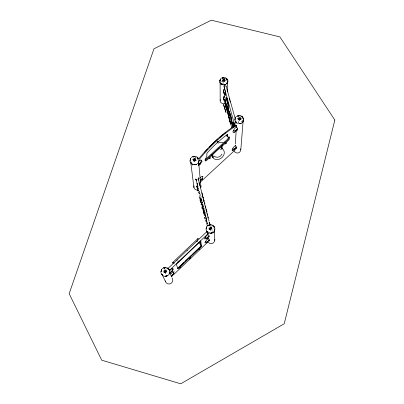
<?xml version="1.0" encoding="UTF-8"?>
<svg xmlns="http://www.w3.org/2000/svg" width="404" height="404" viewBox="0 0 404 404"><rect width="100%" height="100%" fill="white"/><g stroke="black" fill="none" stroke-linecap="round" stroke-linejoin="round"><path stroke-width="0.61" d="M198.819 165.665L198.546 163.226M222.175 148.652L221.634 148.137L221.296 148.445C221.756 149.081 221.746 146.389 221.644 146.056A1.197 0.298 -46.3 0 1 222.503 144.849M172.261 270.72L170.468 272.554L172.473 270.296L172.22 268.791A2.641 0.465 -44.3 0 0 170.569 269.756L169.715 270.569M222.129 148.879L222.185 146.576A1.197 0.298 -46.3 0 1 223.043 145.369L227.679 141.117A2.404 0.601 -46.4 0 0 229.411 138.693L229.462 137.299A2.414 0.606 -46.5 0 0 228.977 137.138A8.343 2.101 -46.7 0 1 228.225 137.214L228.083 137.173A8.343 2.101 -46.7 0 1 227.715 136.623L227.659 134.653A2.348 0.596 -46.5 0 0 226.487 135.128L225.018 136.229A36.304 8.898 -46 0 0 209.57 150.313L208.08 151.914A2.469 0.636 -46 0 0 206.803 153.939L206.904 155.666A8.519 2.187 -45.7 0 1 205.686 158.464A2.434 0.616 -45.9 0 0 205.207 159.509L205.293 160.802A2.419 0.611 -45.8 0 0 207.08 160.004L211.777 155.702A1.202 0.303 -46 0 1 212.656 155.313L212.736 157.459L213.075 157.277L212.524 156.494L212.181 156.808M166.382 275.518L166.377 276.078L166.872 275.801M172.422 269.19L172.559 269.695M223.407 98.702L223.437 96.819L223.968 96.369A4.54 2.303 -35.6 0 0 224.265 96.288A3.237 1.677 -18.2 0 0 224.579 96.233L225.366 99.404M223.468 91.657L223.503 89.688L224.043 89.213A4.651 2.328 -35.5 0 0 224.346 89.127A3.318 1.692 -18.2 0 0 224.669 89.072L225.114 90.521A2.429 0.263 77.3 0 1 225.558 93.147L225.573 93.445A2.419 0.263 77.3 0 1 225.583 94.996L224.336 94.374M173.407 269.66L173.377 269.18M171.074 275.619C172.079 276.185 174.624 273.407 173.432 272.049A2.575 0.439 -44.3 0 0 171.826 273.003L170.463 274.377M224.68 100.328L225.124 100.439L224.962 99.455L225.493 101.657L225.078 100.429L223.912 99.657L223.457 97.293M225.548 93.299C223.548 93.304 223.594 91.511 223.523 90.183M224.563 97.389L224.599 94.581M224.664 89.531L224.69 87.638M173.624 272.473L173.76 272.932M199.359 193.602L199.687 193.289M226.21 143.238C226.73 142.026 225.063 144.137 226.094 143.385M227.265 91.93L227.472 82.057M226.614 135.194L226.609 135.572A8.338 2.116 -46.7 0 0 226.982 136.123L227.119 136.163A8.338 2.116 -46.7 0 0 227.28 136.183M227.674 136.688L227.533 136.648A8.338 2.106 -46.7 0 1 227.164 136.097L227.205 134.244M228.911 136.774L228.866 138.173A2.404 0.601 -46.4 0 1 227.134 140.602L206.535 159.479A2.419 0.611 -45.8 0 1 205.01 160.459M197.738 186.012L198.127 186.426M225.26 104.454L225.644 105.964M226.912 110.125L226.513 108.555M234.956 126.003L235.184 121.629M236.35 146.97L236.375 146.839M237.476 129.876C238.875 126.179 233.123 134.083 237.128 129.346L237.269 129.053M208.585 237.092C208.767 237.815 209.681 234.704 208.701 236.375C208.02 237.305 206.267 239.001 205.106 237.719A2.586 0.455 -45 0 1 206.5 235.8L207.883 234.567A3.55 2.57 45.5 0 0 208.166 234.785A4.964 3.565 67 0 0 208.454 234.997L209.035 235.734M235.254 146.344L235.325 145.102M235.396 143.859L236.072 132.032M236.32 127.674L236.431 125.806L235.83 125.296L236.34 125.856M237.486 128.608L236.986 127.548A4.974 3.197 60.5 0 1 236.709 127.311A3.555 2.207 41.3 0 1 236.426 127.088L235.067 128.214A2.596 0.651 -46.8 0 0 233.593 130.436C233.608 131.633 236.35 130.411 235.33 130.83M236.259 148.51L236.396 147.197M223.473 91.45L223.574 92.056M223.412 98.505L223.508 99.096M200.167 181.497L200.177 180.007M198.137 191.678L198.44 192.859L199.061 193.097M235.264 118.554L235.093 118.781L235.588 117.2L235.138 119.246A4.287 1.222 47.8 0 1 235.305 119.301M227.169 135.724L227.164 136.097M219.998 80.911L220.417 79.007L219.968 80.431M240.809 149.803L243.168 120.458M206.722 227.659L206.055 228.927L206.833 226.503L206.252 228.457M190.501 160.206A4.368 0.869 47.6 0 0 190.35 160.136L190.814 158.05M225.225 93.39L224.77 93.279M209.322 239.759L208.772 239.067A4.848 3.485 67.4 0 1 208.479 238.845A3.464 2.515 45.8 0 1 208.201 238.633L206.853 239.84A2.52 0.429 -45 0 0 205.495 241.698C207.479 243.885 210.651 237.32 208.883 241.067M161.262 271.321L161.716 269.251L161.246 270.746M202.49 207.777L202.515 208.07M199.672 197.945L199.879 198.596L200.429 198.778M201.667 160.59A2.616 0.672 -45.7 0 0 201.046 160.272C201.843 161.893 199.97 163.807 198.672 164.069M202.061 161.216L201.99 161.741M202.49 177.063L202.323 176.588A2.444 0.586 -45.5 0 0 200.894 177.144L199.677 178.336M162.12 274.452L162.974 275.659L161.231 273.71L162.529 275.291M196.768 186.224L197.904 190.663L198.207 189.35M169.837 271.872L169.534 273.054L169.544 272.513M169.842 271.872L168.993 274.361L169.564 273.094L169.402 273.422M243.693 119.604L243.38 120.821L242.789 120.897M191.259 163.125L192.158 164.186L191.4 163.58L191.9 163.327M243.698 119.604L243.41 120.816L243.365 120.316A4.282 1.252 47.8 0 0 243.208 120.069M222.715 84.805L222.781 84.456A5.015 0.561 -75.9 0 1 223.2 82.573M210.237 157.732L209.131 158.676L209.56 158.545M225.25 84.638L224.498 85.007L224.685 84.497M207.398 223.71L207.363 222.372M211.984 232.845L211.04 233.007M190.521 158.681L190.324 159.59M240.829 123.351L240.769 123.629L238.941 123.644L240.35 123.649L241.476 123.144L240.016 123.735L239.88 123.503M206.176 210.105L206.464 209.519L205.939 208.893M204.767 217.746L205.03 218.493M204.469 214.681L204.57 215.635L205.813 215.716M200.758 201.02L201 201.707M201.48 203.823L201.5 204.111M203.025 197.708L203.005 197.42M199.98 197.98L200.465 198.778M223.988 93.556L223.907 93.248L224.129 94.011M225.104 101.864L224.25 101.369L223.907 100.273M199.424 164.64L199.662 164.393L198.803 165.342M200.758 163.418L200.53 163.6L201.374 162.59M200.889 180.719L201.111 180.497L200.308 181.366M202.141 179.568L201.919 179.75L202.692 178.427M232.936 150.278L232.648 150.227A2.399 0.561 -46.4 0 0 232.825 150.465M203.5 199.839L203.389 199.121M202.788 204.232L203.045 204.333M203.889 201.344L203.843 200.738M205.853 207.661L205.419 206.737M198.556 162.166L198.697 161.257A4.363 0.899 47.6 0 0 198.531 161.014M197.98 190.193L197.904 190.663M206.661 211.984L206.893 211.701M206.878 211.741L206.762 210.949L206.141 210.742M197.278 184.153L197.233 183.3M214.408 230.568L214.544 229.679M235.613 131.633L235.85 131.391L234.138 132.34M236.906 130.452L236.694 130.618L237.36 129.967M223.513 91.506L223.569 92.203M223.447 98.556L223.609 99.354M234.613 149.722L234.83 149.5L233.234 150.374M235.83 148.601L235.618 148.773L236.279 148.127M221.826 154.121C220.821 157.439 216.246 158.262 213.852 155.959C213.312 156.287 212.979 156.873 212.696 157.419C217.438 163.943 228.76 154.626 222.427 148.606M211.61 225.033L211.575 225.114A5.338 0.414 -74.7 0 0 211.489 225.311M242.238 117.014L241.779 116.761M236.305 147.071C235.779 148.283 233.871 150.046 232.719 148.697A2.414 0.571 -46.4 0 1 234.093 146.677L235.36 145.612A3.313 2.111 42 0 0 235.623 145.819A4.636 3.03 61.5 0 0 235.886 146.036L236.123 146.263M226.356 79.356L226.609 78.846L225.892 77.952L226.745 79.265A4.015 0.439 -75.9 0 0 226.694 79.346M168.261 269.448L168.544 268.872L168.751 269.236M197.364 158.358L197.642 157.787L196.839 156.843L197.849 158.171M177.886 261.969L178.164 261.974M169.68 270.145L208.212 233.583C207.858 232.391 205.777 231.285 207.146 232.391L207.696 232.951L207.843 234.79M207.747 231.679L207.712 232.381L206.449 230.795L208.191 232.674L207.444 232.037L207.712 231.548M207.277 238.34C207.712 237.749 206.515 239.4 205.823 238.986M163.933 268.044L165.827 267.347L164.428 267.731M203.293 197.95C202.919 198.546 203.798 197.238 203.096 197.026M202.252 193.91L202.247 193.218L201.813 192.885M236.719 122.326L236.219 122.604L236.502 122.144M200.192 180.26L202.01 178.906L202.626 177.477M207.611 242.284L207.838 242.057L207.287 242.587M221.291 83.638L220.811 83.795L221.72 84.385L221.008 83.956L221.251 83.552M161.443 270.508L160.873 271.761L161.236 270.801M227.664 103.384L227.654 102.964M224.053 142.839L224.816 142.041M226.841 106.277L226.836 106.065M222.68 81.507L223.811 80.214L222.291 80.063M190.516 159.398L189.991 160.469L190.35 159.646M222.66 81.487L224.781 79.517M227.109 110.095L227.568 111.959L227.043 110.024M192.996 156.999L193.965 156.843A4.363 0.899 47.6 0 1 194.117 156.914M208.833 236.118L206.878 237.981M213.883 232.356L214.266 231.805M209.126 240.133L207.217 241.951M220.534 80.497L219.988 80.482L219.705 81.133L220.306 80.149L220.417 80.537M238.067 120.023L240.345 117.872M204.525 217.276L204.459 217.983L204.944 218.332M209.206 229.765L210.428 228.406L210.07 227.154M233.613 130.583L233.517 130.704A2.586 0.651 -46.7 0 0 233.355 132.148M200.985 162.13L198.985 163.958M202.343 178.437L200.48 180.154M232.744 148.823L232.654 148.94A2.409 0.566 -46.4 0 0 232.507 150.197L232.684 150.101M236.153 147.374L234.34 149.046M173.468 273.927L171.503 275.801M187.027 250.743L187.315 250.465M198.894 158.565L203.308 153.358A45.379 11.135 -46 0 1 233.042 126.962L235.865 125.275M199.455 159.115L203.874 153.904A45.394 11.095 -46 0 1 233.608 127.492L236.431 125.801M176.942 260.297L177.23 260.024M177.967 261.848L178.22 261.56M178.75 261.418L178.795 261.065M193.359 160.848L195.708 158.782M219.988 80.487L220.473 80.734M238.279 119.771L239.33 118.635L238.936 117.513M193.168 161.07L195.506 158.873M210.343 158.59L210.065 158.848M205.151 237.794L205.055 237.906A2.575 0.449 -45 0 0 204.747 238.956M205.535 241.774L205.444 241.88A2.515 0.429 -45 0 0 205.424 242.743M164.125 272.503L165.16 271.392L164.847 269.837M200.49 164.524L200.763 164.216M222.372 78.159L224.139 77.406M236.517 131.654L236.794 131.34M235.456 149.677L235.714 149.389M163.943 272.7C169.352 268.266 163.913 270.493 165.6 273.185M217.746 142.036L218.089 141.294L217.034 142.476L217.594 142.183L217.589 141.607M209.196 229.719L211.034 227.886M207.51 149.051L205.353 151.409A5.58 1.449 -46 0 0 204.788 152.131M213.12 157.464L212.635 157.792M202.601 196.107L202.783 195.273L202.086 194.869M200.702 201.182L200.621 201.849L201.046 202.242M180.214 267.413L179.699 268.084L180.815 267.019L180.3 267.695M189.865 258.227C187.936 260.949 192.006 255.904 189.931 258.525M199.435 249.117L199.48 249.435L200.01 248.748L198.909 249.798L199.339 249.561M200.485 199.515L200.172 200.036L200.5 200.672M201.909 201.808L202.242 201.944M199.379 196.511L199.101 197.011L199.424 197.637M201.485 203.56L201.197 204.055L201.49 204.671M201.318 203.944L201.01 204.5L201.495 205.146M225.826 143.127L225.286 143.965L225.669 143.799M173.367 274.745L173.124 274.962L173.983 273.427M204.601 203.99L204.884 203.399L204.358 202.773M172.144 271.584C171.523 272.038 173.2 270.902 172.791 270.22M209.03 228.149L212.085 229.048L208.797 228.108M170.806 272.851L171.038 272.624L170.16 273.362M178.391 267.857L183.81 262.701M185.618 260.984L191.486 255.399M192.844 254.111L199.162 248.096M200.066 247.238L200.97 246.379M172.043 276.003L172.271 275.775L171.417 276.493M173.695 274.563L207.459 242.415M203.409 212.231L203.121 212.716L203.449 213.347M172.766 262.423L197.803 238.714M168.079 268.408L206.636 231.871M206.383 228.538L206.833 228.108M164.544 268.216L164.898 267.882A4.343 0.298 47 0 1 165.034 268.004M210.418 228.412L210.832 230.184M164.362 271.67A5.449 1.025 -13.7 0 1 165.196 271.448L165.175 271.407A5.484 0.672 -74 0 1 165.716 269.877M207.464 215.11L207.681 214.256L206.949 213.873M199.975 182.446L235.037 150.071M207.858 217.943L208.156 217.453L207.898 216.862M178.371 261.408L178.669 261.151M223.432 79.063L224.23 81.886L223.836 80.204L225.361 80.871L223.659 80.154L222.266 80.098M222.932 78.3L223.25 78.017L222.362 77.866M213.166 232.356L213.676 231.911M168.034 275.336L168.559 274.882M224.957 79.457L223.831 80.219L223.473 79.194M198.995 161.034L199.419 160.666A2.626 0.677 -45.7 0 1 200.965 160.136M197.253 163.837L197.773 163.393M207.242 225.967L207.747 225.533M162.14 268.7L162.661 268.246M226.361 84.062L226.831 83.668M235.997 116.67L236.497 116.261M191.233 157.51L191.749 157.08M220.801 78.522L221.266 78.149M206.242 217.786L205.939 218.019L206.318 218.135M205.459 220.109L205.141 220.609L205.469 221.241M224.543 133.497L225.387 132.876M173.432 272.16L173.533 272.089A2.565 0.439 -44.3 0 1 174.235 271.998M202.157 207.196L201.838 207.712L202.167 208.338M202.409 208.201L202.096 208.752L202.581 209.398M172.22 268.907L172.326 268.832A2.631 0.46 -44.3 0 1 173.053 268.751M203.848 201.212L204.172 200.687L203.838 200.046M170.241 272.634L170.609 272.372L169.887 272.69M191.875 163.837L190.38 162.312L191.4 163.58M211.656 227.401L210.413 228.437M198.137 180.073L198.697 179.315L198.581 177.639M211.242 227.71L211.681 227.417M197.152 158.171L197.662 157.802L197.369 157.6M213.009 226.553L213.489 226.235L212.711 225.286L213.509 226.189L213.019 225.952A4.257 1 -14.5 0 0 212.797 225.947M207.257 242.612L206.616 242.91M168.054 269.256L168.544 268.933L168.286 268.64M200.394 199.323L199.859 199.98L200.424 200.692M200.98 199.379L201.409 199.197M200.899 201.313L200.369 202.01L200.934 202.677M201.788 202.182L202.172 202.338M203.045 206.227L203.353 206.085M204.065 211.252L203.55 212.11M202.303 176.755L202.399 176.7A2.439 0.581 -45.5 0 1 203 176.705M207.429 232.007L207.919 231.739M240.531 117.796L239.319 118.645L240.956 119.332M237.719 116.15L239.587 115.438L238.148 115.943M193.44 156.732L192.339 156.803L193.46 156.757M223.543 77.528L222.816 77.901M163.256 267.933L164.781 267.786M228.043 109.575L228.038 110.04M201 196.213L201.025 196.47M202.48 206.171L201.909 206.838L202.48 207.55M194.273 156.338L193.491 156.707L194.92 156.227M202.53 204.626L202.288 204.808L202.556 204.868M212.767 233.063L213.373 232.785M204.02 210.928L203.222 211.509L203.495 212.363M206.348 219.958L206.707 219.827M206.681 220.796L206.434 220.973L206.697 221.023M166.433 276.104L164.872 276.275L166.433 276.104L166.105 275.604M211.534 233.148L212.605 232.729L210.075 233.265L211.504 233.159M206.575 219.503L206.085 219.811L206.661 219.902M206.712 221.266L206.232 221.564L207.383 226.063M209.004 225.26L209.888 225.225M197.899 179.442L198.531 178.977L198.642 178.225M223.483 84.87L224.801 84.916L225.836 84.421L224.846 84.87L223.478 84.875M218.089 143.122L219.675 142.526L223.064 142.561M201.828 200.157L201.465 200.394L201.859 200.44M205.075 212.802L204.707 213.029L204.974 213.085M205.813 216.882L205.515 217.155M224.826 84.911L224.528 84.517M205.06 213.049L204.798 213.115M163.256 267.938L164.428 267.786M200.52 195.087L199.727 195.672M205.04 212.787L204.429 213.105M209.156 240.915L209.338 240.531M201 197.061L200.536 197.43M207.02 221.614L206.242 221.619M227.114 101.278L226.937 100.864M227.215 101.449L227.664 103.586M198.566 188.092L197.96 188.087L198.344 188.481M237.638 118.463L240.981 119.332M227.083 82.411L227.654 82.33L227.619 81.881M203.768 209.105L203.394 209.025L204.242 208.752M203.656 208.671L203.288 208.661M221.791 77.927L222.771 77.942M197.702 240.895L197.031 241.264L196.92 241.885M196.006 164.675L194.077 164.751L195.561 164.711L196.677 164.226L195.087 164.559M204.156 210.767L203.202 210.534M237.9 118.463L239.34 118.67L239.734 120.437L239.022 117.726M192.769 159.469L196.137 160.373L193.001 159.489M214.418 227.962L214.675 227.977M196.536 179.76L195.536 179.028M206.267 242.142L205.798 241.976M202.606 196.894L202.894 196.935M238.128 115.993L237.057 116.004L238.618 116.074A4.282 1.252 47.8 0 1 238.784 116.13M198.566 190.122L198.177 190.183L198.556 190.501M208.711 236.931L209.1 236.653M163.792 271.079L165.191 271.412L165.63 273.2M205.904 238.178L205.419 238.007M163.569 271.028L166.903 271.973L165.186 271.387L164.872 270.049M233.446 149.182L233.002 149.061M234.365 130.967L233.886 130.785M208.212 233.583L207.848 233.366M226.745 79.265L226.174 78.644A3.974 1.692 -16.3 0 0 225.75 78.543M222.261 84.593L222.862 84.759M243.041 121.155L243.37 120.826L242.849 120.639M237.623 123.336L238.274 123.528M208.767 232.946L209.408 233.153M224.755 77.437L225.356 77.624M240.259 115.483L240.905 115.685M195.592 156.277L196.248 156.484M163.544 275.952L164.191 276.164M196.496 180.431L195.602 179.608M211.494 224.735L212.135 224.942M197.263 187.375L196.4 186.582M166.488 267.423L167.14 267.635M227.144 82.179L227.654 82.33L227.922 81.194L227.487 82.704L227.2 82.249M197.046 186.714L196.339 186.037M202.197 194.986L202.46 195.314M206.237 210.671L206.53 211.105M203.964 214.191L203.641 213.645M226.609 78.846L226.351 78.704M242.663 117.221L241.481 116.039L242.228 116.993M208.944 221.978L209.454 222.463L210.196 225.407M205.02 205.803L205.272 206.222M192.127 164.655L192.703 165.034M221.003 83.946L220.079 82.744L221.246 84.234M198.985 182.876L199.384 183.643M236.259 122.594L237.037 123.109L235.254 121.301L236.512 122.957M236.239 122.619L236.088 122.124A4.298 0.348 -75.5 0 1 236.153 121.826M221.634 148.238L222.175 148.758M221.296 148.445L221.836 148.965M243.269 117.766L242.294 117.008L242.445 117.367M207.409 223.503L207.757 223.902M225.472 101.975L226.094 104.035L225.558 101.04M229.28 98.445L229.528 99.066M203.227 210.57L203.035 210.08M225.644 106.161L226.184 108.176M164.377 267.756L164.721 268.291M213.489 226.235L213.63 226.669A4.272 0.318 -74.7 0 0 213.564 226.821M171.427 276.543L171.22 276.013M242.173 122.235L242.344 122.538M226.568 83.734L226.482 83.588A4.989 1.535 48.9 0 0 226.099 82.982M226.27 104.151L226.462 104.722M162.236 274.705L165.584 281.835M224.134 92.774L223.508 90.521M224.053 99.833L223.447 97.627M170.958 275.316L170.821 274.993A4.919 4.186 19.7 0 0 170.715 274.786M170.124 273.306L169.953 272.851M194.011 158.333L194.839 161.524L194.041 158.328M201.147 160.595L201.288 161.1M226.947 100.763C227.391 101.571 226.558 98.061 226.629 99.51M227.563 108.413L227.664 108.716M226.129 107.883C226.553 108.727 225.791 105.601 225.892 106.903M226.291 104.04L226.427 104.464M226.487 105.636L226.654 106.01L226.659 105.54M231.659 120.195L231.81 120.629M230.058 101.202L230.27 102.01M230.224 114.736L230.401 115.332M200.233 186.714L209.035 220.998M229.361 112.479L229.341 112.413A5.353 0.586 77.1 0 1 229.219 111.959M226.119 86.148L234.941 117.761M224.008 86.638L234.997 126.169M224.68 102.126L225.351 104.555M225.22 104.51L225.205 104.086L226.023 106.984M227.2 111.236L231.724 127.629M231.76 123.003L231.931 123.644A33.249 3.772 77.1 0 0 232.81 126.795M199.369 191.89L200.076 194.516M232.305 122.235L232.467 122.836M210.029 226.962L210.863 230.204M200.101 186.148L198.167 178.669M226.897 99.722L227.205 101.677M201.116 198.339L201.742 200.783M202.056 202L202.369 203.222M202.682 204.444L203.939 209.328M205.505 215.433L205.818 216.65M206.131 217.872L206.601 219.705M195.975 179.204L197.495 185.123M201.773 202.101L202.081 203.308M202.394 204.52L202.858 206.333M203.48 208.757L203.788 209.964M204.879 214.201L205.651 217.226M205.964 218.438L206.429 220.251M226.033 105.005L226.083 105.212A9.666 1.04 77.2 0 0 227.099 108.868M229.492 118.109L229.629 119.236L229.124 117.034L229.901 119.17L229.396 116.973L229.472 117.811M204 209.797L205.495 215.948M234.85 120.084L235.002 120.685M227.603 101.919L227.391 101.126A12.08 1.303 77.1 0 0 227.285 100.798M219.71 81.633L219.847 82.179M243.536 118.301L243.678 118.927M227.775 80.002L227.901 80.573M228.962 114.665C228.285 110.302 230.27 119.023 228.851 114.377C227.932 111.878 229.492 117.993 228.922 114.66M214.711 227.694L214.842 228.346M227.619 102.762L227.28 101.96M198.869 159.211L199 159.858M206.055 229.533L206.197 230.169M189.991 161.05L190.127 161.681M230.346 114.968L230.462 115.549M227.816 109.201L227.947 110.095M227.164 107.171L227.23 107.792M229.669 99.631L229.795 100.394M227.654 102.136L227.755 102.798A7.126 0.773 77.2 0 1 227.785 104.687L227.76 104.737A2.848 0.308 77.1 0 0 227.755 106.04A7.146 0.778 77.1 0 0 228.72 110.787M160.858 272.402L160.984 273.064M228.417 110.878L228.472 111.236M227.811 109.332L227.881 109.822M227.159 107.297L227.22 107.661M229.27 98.935L229.315 99.197M225.861 106.908L225.791 106.318M226.957 109.994L226.447 108.489M200.283 240.794L200.934 245.849A1.48 0.253 -44.8 0 1 199.914 247.172L178.497 267.544A1.5 0.258 -44.4 0 1 177.518 268.296M190.814 162.873L193.94 187.552M225.705 105.803L225.73 106.151M197.127 183.567L197.864 190.279M225.917 104.414L225.917 104.126L226.073 104.469A7.681 0.823 77.2 0 0 227.533 109.403A9.166 0.975 77.2 0 0 227.356 106.838L227.356 106.55L227.573 107.085A17.281 1.904 77.2 0 0 228.568 110.959M199.344 183.244L199.561 185.416M198.561 161.373L200.929 186.759M208.085 237.86L208.181 239.087M209.565 224.22L209.454 222.463L209.484 222.988M225.523 94.859L225.528 95.016A2.409 0.263 77.3 0 1 225.24 94.915M224.786 84.446L224.801 84.88M224.129 106.525L223.599 104.459L224.715 108.757L224.19 106.691M214.393 229.447L214.802 240.37M220.129 83.224L220.165 100.505M229.093 111.489A5.353 0.586 77.1 0 1 228.215 107.232A13.857 1.495 77.3 0 0 228.225 104.217A2.959 0.323 77.2 0 0 227.462 100.53A8.439 0.914 77.2 0 0 226.326 97.329L226.487 98.571A12.08 1.303 77.1 0 1 226.977 99.874M228.482 111.196A33.098 3.717 77.2 0 1 227.8 108.615L227.811 108.721A13.534 1.434 77.2 0 1 227.866 110.903L227.79 110.868A9.666 1.04 77.2 0 1 227.659 110.524M229.694 113.342A4.515 0.49 77 0 1 230.543 115.024L230.836 116.029A4.515 0.49 77 0 1 231.856 121.22L232.133 122.452A5.368 0.591 77 0 0 233.093 124.841A14.069 1.566 76.9 0 1 233.275 122.407A2.985 0.333 77 0 1 234.113 124.477A8.504 0.934 77 0 1 234.598 126.432M234.441 126.689A12.165 1.328 77 0 0 234.128 125.392L233.739 124.351A7.211 0.798 76.9 0 0 233.593 125.639L233.608 125.826A2.868 0.313 77 0 1 233.532 126.866A7.171 0.788 77 0 1 232.295 123.755L232.204 123.447L232.234 124.195A17.367 1.934 77 0 0 233.098 127.235M233.694 125.614A7.171 0.798 77 0 1 233.184 124.169M233.81 124.674A14.069 1.581 76.9 0 1 233.795 123.063M227.2 98.409A12.08 1.313 77.1 0 1 227.295 98.642M228.462 105.873A2.848 0.313 77.1 0 1 228.472 104.57M200.828 185.88A3.545 3.384 -6.4 0 1 200.788 187.633M197.303 190.107A3.545 3.384 -6.4 0 1 193.986 185.8M240.693 148.94A3.545 3.328 3 0 1 234.189 151.394M225.321 103.308A3.459 3.171 -0.2 0 1 221.488 103.04A3.459 3.171 -0.2 0 1 220.296 99.687M214.761 239.426A3.692 3.616 -4 0 1 208.287 242.38M171.947 277.851A3.788 3.712 -42.6 0 1 170.533 283.659A3.788 3.712 -42.6 0 1 165.312 280.901M167.781 268.655A4.05 3.959 -38.2 0 1 168.534 269.362M211.231 155.171A1.202 0.303 -46 0 1 212.11 154.788M223.397 78.053A3.99 1.237 48.9 0 1 223.558 78.108M220.114 81.977A4.974 2.106 -16.3 0 1 220.372 81.79M220.948 81.426A4.974 2.106 -16.3 0 1 221.266 81.255M224.579 80.174A4.974 2.106 -16.3 0 1 224.952 80.123M226.356 80.063A4.974 2.106 -16.3 0 1 226.669 80.083M223.816 80.325A4.989 1.535 48.9 0 1 224.094 80.588M223.71 80.679A5.015 0.561 -75.9 0 1 223.922 79.992M224.235 79.078A5.015 0.561 -75.9 0 1 224.331 78.815M224.427 78.578A5.015 0.561 -75.9 0 1 224.518 78.361M224.604 78.174A5.015 0.561 -75.9 0 1 224.685 78.012M219.993 82.532A0.732 0.313 -16.2 0 1 219.988 82.078M221.432 84.153A3.984 1.672 -16.3 0 1 221.639 84.002M227.624 80.285A0.732 0.308 -16.5 0 1 227.8 80.558M235.567 120.276A5.368 1.964 -16.2 0 1 235.875 120.089M238.087 119.119A5.368 1.964 -16.2 0 1 238.491 118.993M240.133 118.599A5.368 1.964 -16.2 0 1 240.93 118.488M241.678 118.433A5.368 1.964 -16.2 0 1 242.365 118.443M242.976 118.508A5.368 1.964 -16.2 0 1 243.243 118.569M238.269 122.811A5.378 0.419 -75.4 0 1 238.552 121.614M239.749 117.382A5.378 0.419 -75.4 0 1 239.946 116.812M240.203 116.15A5.378 0.419 -75.4 0 1 240.274 115.988M241.536 121.286A5.358 1.545 47.8 0 1 241.769 121.609M243.37 118.599A0.788 0.288 -16.3 0 1 243.486 118.635M196.056 164.403A4.363 0.53 -75.2 0 1 196.112 164.105M190.698 161.267A5.454 1.793 -14.4 0 1 190.991 161.095M194.425 159.817A5.454 1.793 -14.4 0 1 194.844 159.721M197.617 159.408A5.454 1.793 -14.4 0 1 197.955 159.418M196.93 157.53A4.358 1.444 -14.4 0 1 197.167 157.56M191.314 162.827A4.363 0.561 -75.2 0 1 191.375 162.519M194.551 159.423A5.454 0.687 -75.2 0 1 194.92 158.353M195.268 157.464A5.454 0.687 -75.2 0 1 195.379 157.222M195.48 157.004A5.454 0.687 -75.2 0 1 195.581 156.818M199.844 163.782A2.606 0.667 -45.7 0 1 199.364 164.261M234.32 132.254A2.575 0.646 -46.7 0 1 233.537 132.401M222.19 148.586A1.136 0.318 -37.1 0 1 222.422 148.808M220.64 149.894A1.136 0.318 -37.1 0 1 221.215 149.147A1.136 0.318 -37.1 0 1 222.23 148.561M228.321 137.653A2.404 0.601 -46.5 0 1 226.594 140.082L205.995 158.949A2.419 0.616 -45.8 0 1 205.121 159.636M209.418 147.046A39.239 9.706 -46 0 1 217.887 138.971M219.579 137.501A39.239 9.706 -46 0 1 223.735 134.123M212.135 155.399A17.756 4.338 -46 0 1 221.639 146.682M199.313 191.663A0.889 0.253 -14.4 0 1 199.318 191.344M164.948 272.286A5.484 0.672 -74 0 1 165.069 271.867M166.226 268.559A5.484 0.672 -74 0 1 166.342 268.281M167.822 268.65A4.353 0.833 -13.7 0 1 168.069 268.64M208.807 225.71A4.267 0.348 -74.7 0 1 208.878 225.538M209.328 232.79A5.338 0.414 -74.7 0 1 209.403 232.446M210.656 227.72A5.338 0.414 -74.7 0 1 210.999 226.659M206.484 229.927A5.328 1.232 -14.5 0 1 206.752 229.785M213.832 227.962A5.328 1.232 -14.5 0 1 214.135 227.957M212.645 230.952A5.333 0.818 46.7 0 1 212.883 231.25M224.316 86.9A1.091 0.455 -16 0 1 224.205 86.32A1.091 0.455 -16 0 1 225.518 85.86A1.091 0.455 -16 0 1 226.083 86.279M201.051 245.445A22.427 2.934 46.5 0 1 198.919 242.339M197.566 239.426A22.427 2.934 46.5 0 1 198.844 238.845M172.973 263.56A22.659 1.858 46.8 0 1 174.361 263.211M228.826 111.161A6.6 0.712 77 0 1 231.123 117.64A6.6 0.712 77 0 1 231.699 123.902M230.108 121.442L230.24 122.75A6.6 0.707 77 0 1 227.922 112.231A6.6 0.707 77 0 1 229.977 116.493A6.6 0.707 77 0 1 230.886 124.094L230.108 121.442M225.639 101.838L225.563 102.086L225.594 101.828M214.585 230.194L214.085 231.416L214.549 230.204M198.738 161.767L198.202 162.913L198.738 161.767M199.01 160.55L198.712 161.752L199.015 160.55M224.846 108.646L225.366 110.787L224.877 108.641M214.857 229.028L214.559 230.179L214.862 229.028M225.437 110.186L225.957 112.332L225.437 110.186M234.936 119.064L234.835 119.528L235.118 118.781L234.946 119.049M201.465 246.389L179.028 268.094A1.5 0.258 -44.4 0 1 177.856 268.852L176.432 264.509A1.55 0.273 -44.4 0 1 177.457 263.156L199.687 242.062A1.53 0.268 -44.9 0 1 200.828 241.35L201.465 246.389M334.835 120.059L284.224 323.766L180.734 383.8L101.692 360.171L69.165 293.693L153.969 48.793L211.353 20.2L279.911 36.921L334.835 120.059M243.4 120.857L242.95 121.872L243.4 120.857M227.649 82.371L227.21 83.259L227.649 82.371M242.546 122.326L242.041 122.76L242.552 122.331M209.398 225.094L208.312 225.24L210.832 224.669L209.393 225.134M167.463 275.71L166.418 276.073L167.468 275.715M193.395 164.63L192.743 164.433L193.395 164.635M227.2 79.159L226.649 78.866L227.533 79.522L227.194 79.159M198.263 158.206L197.687 157.812L198.617 158.646L198.258 158.206M214.11 226.649L213.529 226.205L214.458 227.119L214.105 226.649M169.13 269.392L168.584 268.902L169.463 269.892L169.13 269.392M168.221 268.443L167.731 267.988L168.518 268.887L168.236 268.473M169.826 271.18L169.695 270.503L169.832 271.175"/></g></svg>
